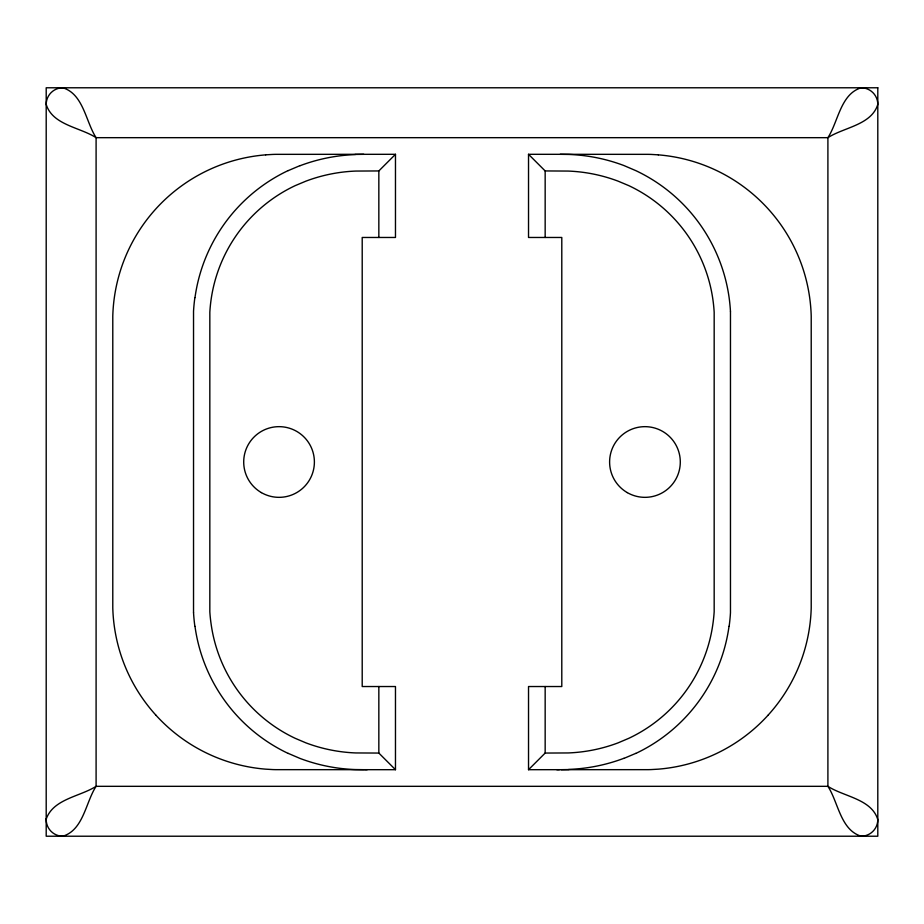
<?xml version="1.0" encoding="UTF-8"?>
<svg xmlns="http://www.w3.org/2000/svg" width="924" height="924" viewBox="0 0 924 924"><rect width="100%" height="100%" fill="white"/><g stroke="black" fill="none" stroke-linecap="round" stroke-linejoin="round"><path stroke-width="1.39" d="M395.472 154.308L395.472 237.468L362.208 237.468L362.208 686.532L395.472 686.532L395.472 769.692L378.84 753.06L355.798 752.944A158.385 158.385 0 0 1 305.879 742.85L295.264 738.345A149.041 149.041 0 0 1 211.122 624.093A155.625 155.625 0 0 1 209.829 611.769L209.829 312.231A155.694 155.694 0 0 1 211.053 299.896A149.041 149.041 0 0 1 295.241 185.62L305.879 181.162A158.385 158.385 0 0 1 355.798 171.067L378.84 170.94L395.472 154.308L275.849 154.343A137.237 137.237 0 0 0 272.811 154.423L265.719 154.839M528.528 154.308L528.528 237.468L561.792 237.468L561.792 686.532L528.528 686.532L528.528 769.692L545.16 753.06L568.202 752.944A158.385 158.385 0 0 0 618.121 742.85L628.736 738.345A149.041 149.041 0 0 0 712.878 624.093A155.625 155.625 0 0 0 714.171 611.769L714.171 312.231A155.694 155.694 0 0 0 712.947 299.896A149.041 149.041 0 0 0 628.759 185.62L618.121 181.162A158.385 158.385 0 0 0 568.202 171.067L545.16 170.94L528.528 154.308L648.151 154.343A137.237 137.237 0 0 1 651.189 154.423L658.281 154.839M288.207 170.628L300 165.627M635.793 753.372L624 758.373M355.151 154.435L363.756 154.308M568.849 769.565L561.111 769.692M364.622 769.692L367.174 769.692M556.826 769.692L559.378 769.692M395.472 769.692L275.849 769.657A137.318 137.318 0 0 1 272.811 769.577L265.719 769.161A166.389 166.389 0 0 1 155.636 714.876M528.528 769.692L648.151 769.657A137.318 137.318 0 0 0 651.189 769.577L658.281 769.161A166.389 166.389 0 0 0 768.364 714.876M560.244 154.308L568.849 154.435A174.301 174.082 -3.2 0 1 624.012 165.581L635.793 170.628A165.361 165.315 -88.1 0 1 711.214 242.55A166.239 166.205 -87.4 0 1 729.117 297.62A172.465 172.442 -83.8 0 1 730.457 311.249M363.756 769.692L355.151 769.565A174.313 174.082 -3.2 0 1 299.988 758.419L288.207 753.372M730.468 311.249L730.468 612.751A172.384 172.372 81.2 0 1 729.128 626.38M193.532 612.751L193.532 311.249A172.465 172.453 81 0 1 194.872 297.62M545.16 170.94L545.16 237.468M545.16 686.532L545.16 753.06M378.84 170.94L378.84 237.468M378.84 686.532L378.84 753.06M658.281 154.851A166.332 166.332 0 0 1 802.817 268.26A167.094 167.094 0 0 1 811.214 316.02L811.214 607.98A167.094 167.094 0 0 1 802.829 655.74A166.089 166.089 0 0 1 768.352 714.876M623.954 758.281A174.313 173.908 0.8 0 1 568.849 769.403M729.013 626.368A165.535 165.488 -88.1 0 1 635.816 753.43M265.719 154.851A166.332 166.332 0 0 0 121.183 268.26A167.094 167.094 0 0 0 112.786 316.02L112.786 607.98A167.094 167.094 0 0 0 121.171 655.74A166.089 166.089 0 0 0 155.648 714.876M300.046 165.719A174.301 173.908 0.8 0 1 355.151 154.597M194.987 297.632A165.535 165.488 -87.8 0 1 288.184 170.57M194.872 626.38A172.384 172.361 -83.5 0 1 193.543 612.751M288.184 753.43A165.535 165.5 -87.4 0 1 194.987 626.368M46.212 819.068L46.2 819.588A16.632 16.632 0 0 0 62.832 836.22C83.518 829.96 85.689 802.24 96.096 786.324L96.096 137.676C85.713 121.702 83.495 94.075 62.832 87.78A16.632 16.632 0 0 0 46.2 104.412C52.495 125.075 80.122 127.293 96.096 137.676L827.904 137.676C843.878 127.293 871.505 125.075 877.8 104.412A16.632 16.632 0 0 0 861.168 87.78C840.505 94.075 838.287 121.702 827.904 137.676L827.904 786.324C838.311 802.24 840.482 829.96 861.168 836.22A16.632 16.632 0 0 0 877.8 819.588C871.54 798.902 843.82 796.731 827.904 786.324L96.096 786.324C80.065 796.592 53.234 798.902 46.212 819.068M877.8 87.78L46.2 87.78L46.2 836.22L877.8 836.22L877.8 87.78M627.281 492.608A35.343 35.343 0 0 0 680.295 462A35.343 35.343 0 0 0 627.281 431.392A35.343 35.343 0 0 0 627.281 492.608M261.377 492.608A35.343 35.343 0 0 0 314.391 462A35.343 35.343 0 0 0 261.377 431.392A35.343 35.343 0 0 0 261.377 492.608"/></g></svg>
